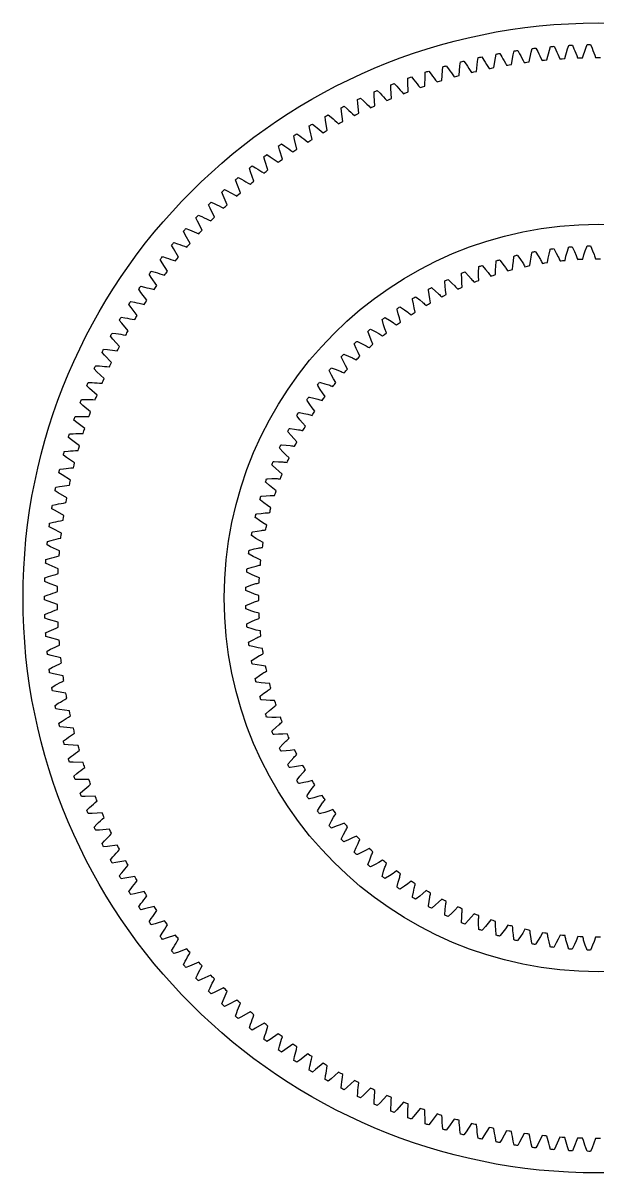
# Model space of a CAD drawing. Header units: inches. Extents: x 2 to 202, y 2 to 202.
# Drawn here: x 2 to 102, y 1.6 to 201.6 of the extents above; entities that cross this region are included whole.
import ezdxf

# ---------------------------------------------------------------- set-up
doc = ezdxf.new("R2010")
doc.units = ezdxf.units.IN
doc.header["$MEASUREMENT"] = 0

msp = doc.modelspace()

# ---------------------------------------------------------------- linework, layer by layer
for points in [[(102.48, 7.56, 0.001149), (102.05, 7.56), (101.62, 7.56), (101.02, 5.94), (100.77, 5.32), (100.77, 5.32, 0.001625), (100.14, 5.33), (99.91, 5.96, 0.001149), (99.37, 7.6, 0.001149), (98.94, 7.61), (98.51, 7.62), (97.86, 6.02), (97.59, 5.41), (97.59, 5.41, 0.001625), (96.96, 5.44), (96.75, 6.08, 0.001149), (96.27, 7.74, 0.001149), (95.84, 7.76), (95.4, 7.79), (94.71, 6.21), (94.41, 5.61), (94.41, 5.61, 0.001625), (93.79, 5.66), (93.6, 6.31, 0.001149), (93.17, 7.98, 0.001149), (92.74, 8.02), (92.31, 8.06), (91.56, 6.51), (91.24, 5.92), (91.24, 5.92, 0.001625), (90.62, 5.99), (90.45, 6.64, 0.001149), (90.08, 8.32, 0.001149), (89.65, 8.38), (89.22, 8.44), (88.42, 6.91), (88.09, 6.33), (88.09, 6.33, 0.001625), (87.47, 6.42), (87.32, 7.07, 0.001149), (87, 8.77, 0.001149), (86.58, 8.84), (86.15, 8.91), (85.3, 7.41), (84.95, 6.84), (84.95, 6.84, 0.001625), (84.33, 6.95), (84.21, 7.61, 0.001149), (83.94, 9.32, 0.001149), (83.52, 9.4), (83.1, 9.49), (82.19, 8.02), (81.82, 7.46), (81.82, 7.46, 0.001625), (81.21, 7.59), (81.11, 8.25, 0.001149), (80.9, 9.97, 0.001149), (80.48, 10.06), (80.06, 10.16), (79.11, 8.72), (78.72, 8.18), (78.72, 8.18, 0.001625), (78.12, 8.33), (78.04, 9, 0.001149), (77.89, 10.72, 0.001149), (77.47, 10.83), (77.05, 10.94), (76.06, 9.53), (75.65, 9), (75.65, 9, 0.001625), (75.05, 9.17), (74.99, 9.84, 0.001149), (74.9, 11.56, 0.001149), (74.48, 11.69), (74.07, 11.82), (73.03, 10.44), (72.6, 9.92), (72.6, 9.92, 0.001625), (72.01, 10.12), (71.97, 10.79, 0.001149), (71.94, 12.51, 0.001149), (71.53, 12.65), (71.12, 12.79), (70.03, 11.45), (69.59, 10.95), (69.59, 10.95, 0.001625), (69, 11.16), (68.99, 11.83, 0.001149), (69.01, 13.56, 0.001149), (68.6, 13.71), (68.2, 13.86), (67.07, 12.56), (66.61, 12.07), (66.61, 12.07, 0.001625), (66.03, 12.3), (66.04, 12.97, 0.001149), (66.12, 14.7, 0.001149), (65.72, 14.86), (65.32, 15.03), (64.15, 13.76), (63.67, 13.29), (63.67, 13.29, 0.001625), (63.1, 13.54), (63.13, 14.21, 0.001149), (63.26, 15.93, 0.001149), (62.87, 16.11), (62.48, 16.29), (61.26, 15.07), (60.77, 14.61), (60.77, 14.61, 0.001625), (60.21, 14.88), (60.26, 15.55, 0.001149), (60.45, 17.26, 0.001149), (60.07, 17.45), (59.68, 17.65), (58.43, 16.46), (57.92, 16.02), (57.92, 16.02, 0.001625), (57.37, 16.31), (57.44, 16.97, 0.001149), (57.69, 18.68, 0.001149), (57.31, 18.89), (56.93, 19.09), (55.64, 17.95), (55.12, 17.52), (55.12, 17.52, 0.001625), (54.57, 17.83), (54.67, 18.5, 0.001149), (54.97, 20.19, 0.001149), (54.6, 20.41), (54.23, 20.63), (52.9, 19.53), (52.37, 19.12), (52.37, 19.12, 0.001625), (51.83, 19.45), (51.95, 20.11, 0.001149), (52.31, 21.8, 0.001149), (51.94, 22.02), (51.58, 22.26), (50.21, 21.2), (49.67, 20.81), (49.67, 20.81, 0.001625), (49.14, 21.15), (49.28, 21.81, 0.001149), (49.7, 23.48, 0.001149), (49.34, 23.72), (48.98, 23.97), (47.58, 22.96), (47.03, 22.59), (47.03, 22.59, 0.001625), (46.51, 22.94), (46.67, 23.6, 0.001149), (47.15, 25.26, 0.001149), (46.8, 25.51), (46.45, 25.76), (45.01, 24.8), (44.44, 24.45), (44.44, 24.45, 0.001625), (43.94, 24.82), (44.13, 25.47, 0.001149), (44.65, 27.11, 0.001149), (44.31, 27.38), (43.97, 27.64), (42.51, 26.73), (41.93, 26.39), (41.93, 26.39, 0.001625), (41.44, 26.79), (41.64, 27.43, 0.001149), (42.22, 29.05, 0.001149), (41.89, 29.33), (41.56, 29.6), (40.07, 28.74), (39.47, 28.42), (39.47, 28.42, 0.001625), (39, 28.83), (39.22, 29.46, 0.001149), (39.86, 31.07, 0.001149), (39.54, 31.36), (39.21, 31.64), (37.69, 30.83), (37.09, 30.53), (37.09, 30.53, 0.001625), (36.63, 30.96), (36.87, 31.58, 0.001149), (37.56, 33.16, 0.001149), (37.25, 33.46), (36.94, 33.76), (35.39, 32.99), (34.78, 32.72), (34.78, 32.72, 0.001625), (34.33, 33.16), (34.6, 33.77, 0.001149), (35.34, 35.33, 0.001149), (35.03, 35.64), (34.73, 35.95), (33.16, 35.24), (32.54, 34.98), (32.54, 34.98, 0.001625), (32.11, 35.43), (32.39, 36.04, 0.001149), (33.18, 37.58, 0.001149), (32.89, 37.89), (32.6, 38.21), (31, 37.55), (30.38, 37.32), (30.38, 37.32, 0.001625), (29.96, 37.78), (30.26, 38.38, 0.001149), (31.11, 39.89, 0.001149), (30.82, 40.21), (30.54, 40.54), (28.93, 39.93), (28.29, 39.72), (28.29, 39.72, 0.001625), (27.89, 40.2), (28.22, 40.79, 0.001149), (29.11, 42.27, 0.001149), (28.83, 42.6), (28.56, 42.94), (26.93, 42.39), (26.29, 42.19), (26.29, 42.19, 0.001625), (25.9, 42.69), (26.25, 43.26, 0.001149), (27.18, 44.71, 0.001149), (26.92, 45.06), (26.67, 45.4), (25.01, 44.9), (24.36, 44.73), (24.36, 44.73, 0.001625), (24, 45.24), (24.36, 45.8, 0.001149), (25.35, 47.22, 0.001149), (25.1, 47.57), (24.85, 47.92), (23.18, 47.48), (22.53, 47.33), (22.53, 47.33, 0.001625), (22.18, 47.85), (22.56, 48.4, 0.001149), (23.59, 49.78, 0.001149), (23.35, 50.14), (23.12, 50.51), (21.44, 50.12), (20.78, 49.99), (20.78, 49.99, 0.001625), (20.45, 50.52), (20.85, 51.06, 0.001149), (21.92, 52.41, 0.001149), (21.7, 52.77), (21.47, 53.14), (19.78, 52.81), (19.12, 52.7), (19.12, 52.7, 0.001625), (18.8, 53.24), (19.22, 53.77, 0.001149), (20.34, 55.08, 0.001149), (20.13, 55.46), (19.92, 55.83), (18.21, 55.56), (17.55, 55.47), (17.55, 55.47, 0.001625), (17.25, 56.02), (17.69, 56.53, 0.001149), (18.85, 57.81, 0.001149), (18.65, 58.19), (18.45, 58.57), (16.74, 58.35), (16.07, 58.29), (16.07, 58.29, 0.001625), (15.79, 58.85), (16.24, 59.35, 0.001149), (17.45, 60.58, 0.001149), (17.26, 60.97), (17.08, 61.36), (15.36, 61.2), (14.69, 61.16), (14.69, 61.16, 0.001625), (14.43, 61.73), (14.89, 62.21, 0.001149), (16.14, 63.4, 0.001149), (15.97, 63.8), (15.79, 64.19), (14.07, 64.09), (13.4, 64.07), (13.4, 64.07, 0.001625), (13.16, 64.65), (13.64, 65.11, 0.001149), (14.93, 66.26, 0.001149), (14.76, 66.66), (14.6, 67.07), (12.88, 67.02), (12.21, 67.02), (12.21, 67.02, 0.001625), (11.99, 67.6), (12.48, 68.05, 0.001149), (13.81, 69.16, 0.001149), (13.66, 69.57), (13.51, 69.98), (11.79, 69.98), (11.12, 70.01), (11.12, 70.01, 0.001625), (10.91, 70.6), (11.43, 71.03, 0.001149), (12.78, 72.1, 0.001149), (12.65, 72.51), (12.52, 72.92), (10.79, 72.98), (10.12, 73.03), (10.12, 73.03, 0.001625), (9.94, 73.63), (10.47, 74.05, 0.001149), (11.86, 75.07, 0.001149), (11.74, 75.48), (11.62, 75.9), (9.9, 76.02), (9.23, 76.09), (9.23, 76.09, 0.001625), (9.07, 76.69), (9.61, 77.09, 0.001149), (11.03, 78.06, 0.001149), (10.92, 78.48), (10.82, 78.9), (9.1, 79.08), (8.44, 79.17), (8.44, 79.17, 0.001625), (8.29, 79.78), (8.85, 80.16, 0.001149), (10.3, 81.09, 0.001149), (10.21, 81.51), (10.12, 81.93), (8.41, 82.16), (7.75, 82.28), (7.75, 82.28, 0.001625), (7.63, 82.89), (8.19, 83.25, 0.001149), (9.68, 84.13, 0.001149), (9.6, 84.55), (9.52, 84.98), (7.82, 85.27), (7.16, 85.41), (7.16, 85.41, 0.001625), (7.06, 86.02), (7.64, 86.37, 0.001149), (9.15, 87.19, 0.001149), (9.09, 87.62), (9.02, 88.05), (7.33, 88.39), (6.68, 88.55), (6.68, 88.55, 0.001625), (6.6, 89.17), (7.19, 89.5, 0.001149), (8.73, 90.27, 0.001149), (8.68, 90.7), (8.63, 91.13), (6.95, 91.53), (6.3, 91.71), (6.3, 91.71, 0.001625), (6.24, 92.34), (6.84, 92.64, 0.001149), (8.41, 93.36, 0.001149), (8.37, 93.79), (8.33, 94.23), (6.67, 94.68), (6.03, 94.88), (6.03, 94.88, 0.001625), (5.99, 95.51), (6.6, 95.79, 0.001149), (8.19, 96.47, 0.001149), (8.16, 96.9), (8.14, 97.33), (6.5, 97.84), (5.86, 98.06), (5.86, 98.06, 0.001625), (5.84, 98.69), (6.46, 98.95, 0.001149), (8.07, 99.57, 0.001149), (8.06, 100), (8.05, 100.44), (6.42, 101), (5.8, 101.24), (5.8, 101.24, 0.001625), (5.8, 101.87), (6.42, 102.11, 0.001149), (8.05, 102.68, 0.001149), (8.06, 103.11), (8.07, 103.54), (6.46, 104.16), (5.84, 104.43), (5.84, 104.43, 0.001625), (5.86, 105.05), (6.5, 105.27, 0.001149), (8.14, 105.79, 0.001149), (8.16, 106.22), (8.19, 106.65), (6.6, 107.32), (5.99, 107.61), (5.99, 107.61, 0.001625), (6.03, 108.23), (6.67, 108.43, 0.001149), (8.33, 108.89, 0.001149), (8.37, 109.32), (8.41, 109.75), (6.84, 110.48), (6.24, 110.78), (6.24, 110.78, 0.001625), (6.3, 111.4), (6.95, 111.58, 0.001149), (8.63, 111.98, 0.001149), (8.68, 112.41), (8.73, 112.84), (7.19, 113.62), (6.6, 113.94), (6.6, 113.94, 0.001625), (6.68, 114.56), (7.33, 114.72, 0.001149), (9.02, 115.07, 0.001149), (9.09, 115.49), (9.15, 115.92), (7.64, 116.75), (7.06, 117.09), (7.06, 117.09, 0.001625), (7.16, 117.71), (7.82, 117.84, 0.001149), (9.52, 118.14, 0.001149), (9.6, 118.56), (9.68, 118.98), (8.19, 119.86), (7.63, 120.22), (7.63, 120.22, 0.001625), (7.75, 120.84), (8.41, 120.95, 0.001149), (10.12, 121.19, 0.001149), (10.21, 121.61), (10.3, 122.03), (8.85, 122.95), (8.29, 123.33), (8.29, 123.33, 0.001625), (8.44, 123.94), (9.1, 124.04, 0.001149), (10.82, 124.21, 0.001149), (10.92, 124.63), (11.03, 125.05), (9.61, 126.02), (9.07, 126.42), (9.07, 126.42, 0.001625), (9.23, 127.03), (9.9, 127.1, 0.001149), (11.62, 127.22, 0.001149), (11.74, 127.63), (11.86, 128.05), (10.47, 129.07), (9.94, 129.48), (9.94, 129.48, 0.001625), (10.12, 130.08), (10.79, 130.13, 0.001149), (12.52, 130.19, 0.001149), (12.65, 130.61), (12.78, 131.02), (11.43, 132.08), (10.91, 132.51), (10.91, 132.51, 0.001625), (11.12, 133.11), (11.79, 133.13, 0.001149), (13.51, 133.14, 0.001149), (13.66, 133.55), (13.81, 133.95), (12.48, 135.06), (11.99, 135.51), (11.99, 135.51, 0.001625), (12.21, 136.09), (12.88, 136.1, 0.001149), (14.6, 136.05, 0.001149), (14.76, 136.45), (14.93, 136.85), (13.64, 138), (13.16, 138.47), (13.16, 138.47, 0.001625), (13.4, 139.05), (14.07, 139.03, 0.001149), (15.79, 138.92, 0.001149), (15.97, 139.32), (16.14, 139.71), (14.89, 140.91), (14.43, 141.39), (14.43, 141.39, 0.001625), (14.69, 141.96), (15.36, 141.92, 0.001149), (17.08, 141.75, 0.001149), (17.26, 142.14), (17.45, 142.53), (16.24, 143.77), (15.79, 144.26), (15.79, 144.26, 0.001625), (16.07, 144.82), (16.74, 144.76, 0.001149), (18.45, 144.54, 0.001149), (18.65, 144.92), (18.85, 145.31), (17.69, 146.58), (17.25, 147.09), (17.25, 147.09, 0.001625), (17.55, 147.64), (18.21, 147.56, 0.001149), (19.92, 147.28, 0.001149), (20.13, 147.66), (20.34, 148.03), (19.22, 149.35), (18.8, 149.87), (18.8, 149.87, 0.001625), (19.12, 150.41), (19.78, 150.3, 0.001149), (21.47, 149.97, 0.001149), (21.7, 150.34), (21.92, 150.71), (20.85, 152.06), (20.45, 152.6), (20.45, 152.6, 0.001625), (20.78, 153.13), (21.44, 153, 0.001149), (23.12, 152.61, 0.001149), (23.35, 152.97), (23.59, 153.33), (22.56, 154.71), (22.18, 155.27), (22.18, 155.27, 0.001625), (22.53, 155.79), (23.18, 155.64, 0.001149), (24.85, 155.19, 0.001149), (25.1, 155.54), (25.35, 155.9), (24.36, 157.31), (24, 157.88), (24, 157.88, 0.001625), (24.36, 158.38), (25.01, 158.21, 0.001149), (26.67, 157.71, 0.001149), (26.92, 158.06), (27.18, 158.4), (26.25, 159.85), (25.9, 160.43), (25.9, 160.43, 0.001625), (26.29, 160.92), (26.93, 160.73, 0.001149), (28.56, 160.18, 0.001149), (28.83, 160.51), (29.11, 160.85), (28.22, 162.33), (27.89, 162.91), (27.89, 162.91, 0.001625), (28.29, 163.39), (28.93, 163.18, 0.001149), (30.54, 162.57, 0.001149), (30.82, 162.9), (31.11, 163.23), (30.26, 164.73), (29.96, 165.33), (29.96, 165.33, 0.001625), (30.38, 165.8), (31, 165.56, 0.001149), (32.6, 164.9, 0.001149), (32.89, 165.22), (33.18, 165.54), (32.39, 167.07), (32.11, 167.68), (32.11, 167.68, 0.001625), (32.54, 168.13), (33.16, 167.88, 0.001149), (34.73, 167.17, 0.001149), (35.03, 167.47), (35.34, 167.78), (34.6, 169.34), (34.33, 169.96), (34.33, 169.96, 0.001625), (34.78, 170.4), (35.39, 170.12, 0.001149), (36.94, 169.35, 0.001149), (37.25, 169.65), (37.56, 169.95), (36.87, 171.53), (36.63, 172.16), (36.63, 172.16, 0.001625), (37.09, 172.58), (37.69, 172.29, 0.001149), (39.21, 171.47, 0.001149), (39.54, 171.76), (39.86, 172.05), (39.22, 173.65), (39, 174.28), (39, 174.28, 0.001625), (39.47, 174.69), (40.07, 174.38, 0.001149), (41.56, 173.51, 0.001149), (41.89, 173.79), (42.22, 174.06), (41.64, 175.69), (41.44, 176.33), (41.44, 176.33, 0.001625), (41.93, 176.72), (42.51, 176.39, 0.001149), (43.97, 175.47, 0.001149), (44.31, 175.74), (44.65, 176), (44.13, 177.64), (43.94, 178.29), (43.94, 178.29, 0.001625), (44.44, 178.67), (45.01, 178.31, 0.001149), (46.45, 177.35, 0.001149), (46.8, 177.61), (47.15, 177.86), (46.67, 179.52), (46.51, 180.17), (46.51, 180.17, 0.001625), (47.03, 180.53), (47.58, 180.16, 0.001149), (48.98, 179.15, 0.001149), (49.34, 179.39), (49.7, 179.63), (49.28, 181.31), (49.14, 181.96), (49.14, 181.96, 0.001625), (49.67, 182.31), (50.21, 181.91, 0.001149), (51.58, 180.86, 0.001149), (51.94, 181.09), (52.31, 181.32), (51.95, 183.01), (51.83, 183.67), (51.83, 183.67, 0.001625), (52.37, 183.99), (52.9, 183.58, 0.001149), (54.23, 182.48, 0.001149), (54.6, 182.7), (54.97, 182.92), (54.67, 184.62), (54.57, 185.28), (54.57, 185.28, 0.001625), (55.12, 185.59), (55.64, 185.16, 0.001149), (56.93, 184.02, 0.001149), (57.31, 184.23), (57.69, 184.43), (57.44, 186.14), (57.37, 186.81), (57.37, 186.81, 0.001625), (57.92, 187.1), (58.43, 186.65, 0.001149), (59.68, 185.47, 0.001149), (60.07, 185.66), (60.45, 185.85), (60.26, 187.57), (60.21, 188.24), (60.21, 188.24, 0.001625), (60.77, 188.51), (61.26, 188.05, 0.001149), (62.48, 186.82, 0.001149), (62.87, 187), (63.26, 187.18), (63.13, 188.9), (63.1, 189.57), (63.1, 189.57, 0.001625), (63.67, 189.83), (64.15, 189.35, 0.001149), (65.32, 188.08, 0.001149), (65.72, 188.25), (66.12, 188.42), (66.04, 190.14), (66.03, 190.81), (66.03, 190.81, 0.001625), (66.61, 191.05), (67.07, 190.56, 0.001149), (68.2, 189.25, 0.001149), (68.6, 189.41), (69.01, 189.56), (68.99, 191.29), (69, 191.96), (69, 191.96, 0.001625), (69.59, 192.17), (70.03, 191.66, 0.001149), (71.12, 190.32, 0.001149), (71.53, 190.46), (71.94, 190.6), (71.97, 192.33), (72.01, 193), (72.01, 193, 0.001625), (72.6, 193.19), (73.03, 192.67, 0.001149), (74.07, 191.3, 0.001149), (74.48, 191.42), (74.9, 191.55), (74.99, 193.27), (75.05, 193.94), (75.05, 193.94, 0.001625), (75.65, 194.12), (76.06, 193.58, 0.001149), (77.05, 192.17, 0.001149), (77.47, 192.29), (77.89, 192.4), (78.04, 194.12), (78.12, 194.78), (78.12, 194.78, 0.001625), (78.72, 194.94), (79.11, 194.39, 0.001149), (80.06, 192.95, 0.001149), (80.48, 193.05), (80.9, 193.15), (81.11, 194.86), (81.21, 195.53), (81.21, 195.53, 0.001625), (81.82, 195.66), (82.19, 195.1, 0.001149), (83.1, 193.63, 0.001149), (83.52, 193.71), (83.94, 193.8), (84.21, 195.5), (84.33, 196.16), (84.33, 196.16, 0.001625), (84.95, 196.28), (85.3, 195.7, 0.001149), (86.15, 194.2, 0.001149), (86.58, 194.28), (87, 194.35), (87.32, 196.04), (87.47, 196.7), (87.47, 196.7, 0.001625), (88.09, 196.79), (88.42, 196.21, 0.001149), (89.22, 194.68, 0.001149), (89.65, 194.74), (90.08, 194.79), (90.45, 196.48), (90.62, 197.13), (90.62, 197.13, 0.001625), (91.24, 197.2), (91.56, 196.61, 0.001149), (92.31, 195.05, 0.001149), (92.74, 195.1), (93.17, 195.14), (93.6, 196.81), (93.79, 197.45), (93.79, 197.45, 0.001625), (94.41, 197.5), (94.71, 196.9, 0.001149), (95.4, 195.32, 0.001149), (95.84, 195.35), (96.27, 195.38), (96.75, 197.04), (96.96, 197.67), (96.96, 197.67, 0.001625), (97.59, 197.7), (97.86, 197.09, 0.001149), (98.51, 195.49, 0.001149), (98.94, 195.51), (99.37, 195.52), (99.91, 197.16), (100.14, 197.79), (100.14, 197.79, 0.001625), (100.77, 197.8), (101.02, 197.18, 0.001149), (101.62, 195.56, 0.001149), (102.05, 195.56), (102.48, 195.56)], [(102.49, 42.56, 0.001858), (102.05, 42.56), (101.61, 42.56), (101.37, 41.84), (101.11, 41.17), (100.8, 40.44), (100.75, 40.32), (100.75, 40.32, 0.002475), (100.14, 40.34), (100.09, 40.46), (99.83, 41.2), (99.6, 41.89, 0.001858), (99.4, 42.62, 0.001858), (98.96, 42.64), (98.52, 42.66), (98.24, 41.96), (97.95, 41.3), (97.61, 40.59), (97.54, 40.47), (97.54, 40.47, 0.002475), (96.94, 40.52), (96.9, 40.65), (96.67, 41.4), (96.48, 42.1, 0.001858), (96.32, 42.84, 0.001858), (95.88, 42.88), (95.45, 42.93), (95.13, 42.24), (94.8, 41.6), (94.42, 40.91), (94.35, 40.79), (94.35, 40.79, 0.002475), (93.75, 40.87), (93.72, 41), (93.53, 41.77), (93.38, 42.47, 0.001858), (93.25, 43.22, 0.001858), (92.82, 43.28), (92.39, 43.35), (92.03, 42.69), (91.67, 42.06), (91.26, 41.39), (91.18, 41.28), (91.18, 41.28, 0.002475), (90.59, 41.39), (90.56, 41.52), (90.41, 42.29), (90.3, 43.01, 0.001858), (90.21, 43.76, 0.001858), (89.78, 43.85), (89.35, 43.94), (88.97, 43.29), (88.57, 42.68), (88.12, 42.04), (88.04, 41.93), (88.04, 41.93, 0.002475), (87.46, 42.07), (87.43, 42.2), (87.33, 42.98), (87.25, 43.7, 0.001858), (87.2, 44.46, 0.001858), (86.78, 44.57), (86.35, 44.68), (85.94, 44.05), (85.51, 43.47), (85.03, 42.85), (84.94, 42.74), (84.94, 42.74, 0.002475), (84.36, 42.92), (84.35, 43.05), (84.28, 43.84), (84.24, 44.56, 0.001858), (84.23, 45.31, 0.001858), (83.82, 45.45), (83.4, 45.58), (82.95, 44.98), (82.49, 44.42), (81.98, 43.82), (81.89, 43.72), (81.89, 43.72, 0.002475), (81.32, 43.92), (81.31, 44.05), (81.28, 44.84), (81.28, 45.57, 0.001858), (81.31, 46.32, 0.001858), (80.9, 46.48), (80.5, 46.63), (80.01, 46.05), (79.53, 45.52), (78.98, 44.95), (78.89, 44.85), (78.89, 44.85, 0.002475), (78.33, 45.09), (78.33, 45.22), (78.34, 46.01), (78.38, 46.73, 0.001858), (78.45, 47.48, 0.001858), (78.05, 47.66), (77.65, 47.84), (77.14, 47.28), (76.63, 46.77), (76.05, 46.23), (75.95, 46.14), (75.95, 46.14, 0.002475), (75.41, 46.41), (75.41, 46.54), (75.47, 47.33), (75.55, 48.04, 0.001858), (75.65, 48.79, 0.001858), (75.26, 48.99), (74.87, 49.19), (74.33, 48.66), (73.8, 48.18), (73.19, 47.67), (73.09, 47.59), (73.09, 47.59, 0.002475), (72.56, 47.88), (72.57, 48.01), (72.67, 48.79), (72.78, 49.5, 0.001858), (72.93, 50.24, 0.001858), (72.55, 50.46), (72.17, 50.68), (71.6, 50.18), (71.04, 49.73), (70.41, 49.25), (70.3, 49.18), (70.3, 49.18, 0.002475), (69.79, 49.49), (69.81, 49.62), (69.95, 50.4), (70.1, 51.11, 0.001858), (70.28, 51.84, 0.001858), (69.91, 52.08), (69.55, 52.32), (68.95, 51.85), (68.37, 51.42), (67.72, 50.98), (67.61, 50.91), (67.61, 50.91, 0.002475), (67.11, 51.25), (67.13, 51.38), (67.31, 52.15), (67.5, 52.85, 0.001858), (67.72, 53.57, 0.001858), (67.37, 53.83), (67.02, 54.08), (66.4, 53.65), (65.79, 53.25), (65.12, 52.85), (65, 52.78), (65, 52.78, 0.002475), (64.52, 53.15), (64.56, 53.28), (64.77, 54.04), (65, 54.72, 0.001858), (65.26, 55.43, 0.001858), (64.92, 55.71), (64.58, 55.98), (63.94, 55.58), (63.32, 55.22), (62.62, 54.85), (62.5, 54.79), (62.5, 54.79, 0.002475), (62.04, 55.18), (62.08, 55.31), (62.34, 56.05), (62.6, 56.73, 0.001858), (62.9, 57.42, 0.001858), (62.57, 57.71), (62.24, 58.01), (61.59, 57.64), (60.94, 57.31), (60.23, 56.97), (60.11, 56.92), (60.11, 56.92, 0.002475), (59.67, 57.34), (59.71, 57.46), (60.01, 58.19), (60.31, 58.85, 0.001858), (60.64, 59.53, 0.001858), (60.33, 59.84), (60.02, 60.15), (59.34, 59.82), (58.68, 59.52), (57.95, 59.22), (57.83, 59.18), (57.83, 59.18, 0.002475), (57.41, 59.62), (57.46, 59.74), (57.8, 60.45), (58.13, 61.09, 0.001858), (58.5, 61.75, 0.001858), (58.2, 62.08), (57.91, 62.41), (57.22, 62.11), (56.54, 61.85), (55.8, 61.59), (55.67, 61.55), (55.67, 61.55, 0.002475), (55.28, 62.01), (55.34, 62.13), (55.71, 62.82), (56.07, 63.45, 0.001858), (56.47, 64.09, 0.001858), (56.2, 64.43), (55.92, 64.77), (55.21, 64.51), (54.53, 64.28), (53.77, 64.06), (53.64, 64.03), (53.64, 64.03, 0.002475), (53.27, 64.51), (53.34, 64.63), (53.75, 65.3), (54.14, 65.91, 0.001858), (54.58, 66.52, 0.001858), (54.32, 66.88), (54.06, 67.23), (53.34, 67.01), (52.64, 66.82), (51.87, 66.64), (51.74, 66.62), (51.74, 66.62, 0.002475), (51.4, 67.12), (51.47, 67.23), (51.91, 67.88), (52.34, 68.46, 0.001858), (52.81, 69.06, 0.001858), (52.57, 69.42), (52.33, 69.79), (51.6, 69.61), (50.89, 69.46), (50.11, 69.32), (49.98, 69.3), (49.98, 69.3, 0.002475), (49.67, 69.81), (49.74, 69.92), (50.22, 70.55), (50.68, 71.11, 0.001858), (51.17, 71.68, 0.001858), (50.95, 72.06), (50.73, 72.44), (49.99, 72.29), (49.28, 72.18), (48.5, 72.08), (48.37, 72.07), (48.37, 72.07, 0.002475), (48.08, 72.6), (48.16, 72.7), (48.67, 73.31), (49.15, 73.84, 0.001858), (49.68, 74.38, 0.001858), (49.48, 74.77), (49.28, 75.16), (48.53, 75.05), (47.82, 74.98), (47.03, 74.92), (46.9, 74.92), (46.9, 74.92, 0.002475), (46.64, 75.46), (46.72, 75.56), (47.26, 76.14), (47.77, 76.65, 0.001858), (48.33, 77.16, 0.001858), (48.15, 77.56), (47.97, 77.96), (47.22, 77.89), (46.5, 77.85), (45.71, 77.84), (45.58, 77.84), (45.58, 77.84, 0.002475), (45.35, 78.4), (45.44, 78.49), (46.01, 79.04), (46.54, 79.52, 0.001858), (47.13, 80.01, 0.001858), (46.97, 80.41), (46.81, 80.82), (46.06, 80.79), (45.33, 80.79), (44.55, 80.82), (44.41, 80.83), (44.41, 80.83, 0.002475), (44.21, 81.4), (44.31, 81.49), (44.91, 82), (45.47, 82.46, 0.001858), (46.07, 82.91, 0.001858), (45.94, 83.33), (45.8, 83.74), (45.05, 83.75), (44.33, 83.79), (43.54, 83.86), (43.41, 83.87), (43.41, 83.87, 0.002475), (43.24, 84.45), (43.34, 84.54), (43.96, 85.02), (44.55, 85.44, 0.001858), (45.17, 85.86, 0.001858), (45.06, 86.29), (44.95, 86.71), (44.19, 86.76), (43.48, 86.83), (42.69, 86.94), (42.56, 86.96), (42.56, 86.96, 0.002475), (42.42, 87.55), (42.53, 87.63), (43.18, 88.08), (43.78, 88.48, 0.001858), (44.43, 88.86, 0.001858), (44.34, 89.29), (44.25, 89.72), (43.5, 89.81), (42.78, 89.92), (42.01, 90.07), (41.88, 90.1), (41.88, 90.1, 0.002475), (41.77, 90.69), (41.88, 90.77), (42.55, 91.18), (43.18, 91.54, 0.001858), (43.84, 91.9, 0.001858), (43.77, 92.33), (43.71, 92.76), (42.96, 92.89), (42.26, 93.04), (41.49, 93.23), (41.36, 93.26), (41.36, 93.26, 0.002475), (41.28, 93.86), (41.4, 93.93), (42.09, 94.31), (42.73, 94.64, 0.001858), (43.42, 94.95, 0.001858), (43.37, 95.39), (43.33, 95.83), (42.59, 95.99), (41.89, 96.18), (41.14, 96.41), (41.01, 96.45), (41.01, 96.45, 0.002475), (40.96, 97.05), (41.08, 97.11), (41.79, 97.46), (42.45, 97.75, 0.001858), (43.15, 98.03, 0.001858), (43.13, 98.47), (43.11, 98.91), (42.38, 99.11), (41.69, 99.33), (40.95, 99.6), (40.83, 99.65), (40.83, 99.65, 0.002475), (40.81, 100.26), (40.93, 100.31), (41.66, 100.62), (42.33, 100.88, 0.001858), (43.05, 101.12, 0.001858), (43.05, 101.56), (43.05, 102), (42.33, 102.24), (41.66, 102.5), (40.93, 102.8), (40.81, 102.86), (40.81, 102.86, 0.002475), (40.83, 103.46), (40.95, 103.51), (41.69, 103.78), (42.38, 104, 0.001858), (43.11, 104.21, 0.001858), (43.13, 104.65), (43.15, 105.08), (42.45, 105.36), (41.79, 105.66), (41.08, 106), (40.96, 106.06), (40.96, 106.06, 0.002475), (41.01, 106.67), (41.14, 106.71), (41.89, 106.94), (42.59, 107.12, 0.001858), (43.33, 107.29, 0.001858), (43.37, 107.72), (43.42, 108.16), (42.73, 108.48), (42.09, 108.8), (41.4, 109.19), (41.28, 109.25), (41.28, 109.25, 0.002475), (41.36, 109.85), (41.49, 109.89), (42.26, 110.08), (42.96, 110.23, 0.001858), (43.71, 110.35, 0.001858), (43.77, 110.79), (43.84, 111.22), (43.18, 111.57), (42.55, 111.93), (41.88, 112.35), (41.77, 112.42), (41.77, 112.42, 0.002475), (41.88, 113.02), (42.01, 113.04), (42.78, 113.19), (43.5, 113.31, 0.001858), (44.25, 113.4, 0.001858), (44.34, 113.82), (44.43, 114.25), (43.78, 114.64), (43.18, 115.03), (42.53, 115.48), (42.42, 115.56), (42.42, 115.56, 0.002475), (42.56, 116.15), (42.69, 116.17), (43.48, 116.28), (44.19, 116.35, 0.001858), (44.95, 116.4, 0.001858), (45.06, 116.83), (45.17, 117.25), (44.55, 117.67), (43.96, 118.09), (43.34, 118.58), (43.24, 118.66), (43.24, 118.66, 0.002475), (43.41, 119.24), (43.54, 119.26), (44.33, 119.33), (45.05, 119.36, 0.001858), (45.8, 119.37, 0.001858), (45.94, 119.79), (46.07, 120.21), (45.47, 120.66), (44.91, 121.11), (44.31, 121.63), (44.21, 121.72), (44.21, 121.72, 0.002475), (44.41, 122.29), (44.55, 122.3), (45.33, 122.32), (46.06, 122.32, 0.001858), (46.81, 122.29, 0.001858), (46.97, 122.7), (47.13, 123.11), (46.54, 123.59), (46.01, 124.07), (45.44, 124.62), (45.35, 124.72), (45.35, 124.72, 0.002475), (45.58, 125.28), (45.71, 125.28), (46.5, 125.26), (47.22, 125.22, 0.001858), (47.97, 125.15, 0.001858), (48.15, 125.55), (48.33, 125.95), (47.77, 126.47), (47.26, 126.98), (46.72, 127.55), (46.64, 127.65), (46.64, 127.65, 0.002475), (46.9, 128.2), (47.03, 128.19), (47.82, 128.14), (48.53, 128.06, 0.001858), (49.28, 127.95, 0.001858), (49.48, 128.34), (49.68, 128.73), (49.15, 129.27), (48.67, 129.81), (48.16, 130.41), (48.08, 130.52), (48.08, 130.52, 0.002475), (48.37, 131.05), (48.5, 131.04), (49.28, 130.94), (49.99, 130.82, 0.001858), (50.73, 130.68, 0.001858), (50.95, 131.06), (51.17, 131.44), (50.68, 132), (50.22, 132.56), (49.74, 133.19), (49.67, 133.3), (49.67, 133.3, 0.002475), (49.98, 133.82), (50.11, 133.8), (50.89, 133.66), (51.6, 133.51, 0.001858), (52.33, 133.32, 0.001858), (52.57, 133.69), (52.81, 134.06), (52.34, 134.65), (51.91, 135.23), (51.47, 135.89), (51.4, 136), (51.4, 136, 0.002475), (51.74, 136.5), (51.87, 136.47), (52.64, 136.29), (53.34, 136.11, 0.001858), (54.06, 135.88, 0.001858), (54.32, 136.24), (54.58, 136.59), (54.14, 137.21), (53.75, 137.81), (53.34, 138.49), (53.27, 138.6), (53.27, 138.6, 0.002475), (53.64, 139.08), (53.77, 139.05), (54.53, 138.83), (55.21, 138.61, 0.001858), (55.92, 138.35, 0.001858), (56.2, 138.69), (56.47, 139.03), (56.07, 139.67), (55.71, 140.29), (55.34, 140.99), (55.28, 141.11), (55.28, 141.11, 0.002475), (55.67, 141.57), (55.8, 141.53), (56.54, 141.27), (57.22, 141.01, 0.001858), (57.91, 140.71, 0.001858), (58.2, 141.04), (58.5, 141.36), (58.13, 142.02), (57.8, 142.66), (57.46, 143.38), (57.41, 143.5), (57.41, 143.5, 0.002475), (57.83, 143.94), (57.95, 143.89), (58.68, 143.59), (59.34, 143.3, 0.001858), (60.02, 142.97, 0.001858), (60.33, 143.28), (60.64, 143.59), (60.31, 144.26), (60.01, 144.92), (59.71, 145.65), (59.67, 145.78), (59.67, 145.78, 0.002475), (60.11, 146.19), (60.23, 146.14), (60.94, 145.81), (61.59, 145.48, 0.001858), (62.24, 145.11, 0.001858), (62.57, 145.4), (62.9, 145.7), (62.6, 146.39), (62.34, 147.06), (62.08, 147.81), (62.04, 147.93), (62.04, 147.93, 0.002475), (62.5, 148.33), (62.62, 148.27), (63.32, 147.9), (63.94, 147.54, 0.001858), (64.58, 147.13, 0.001858), (64.92, 147.41), (65.26, 147.68), (65, 148.39), (64.77, 149.08), (64.56, 149.84), (64.52, 149.97), (64.52, 149.97, 0.002475), (65, 150.33), (65.12, 150.27), (65.79, 149.86), (66.4, 149.47, 0.001858), (67.02, 149.03, 0.001858), (67.37, 149.29), (67.72, 149.55), (67.5, 150.27), (67.31, 150.96), (67.13, 151.73), (67.11, 151.86), (67.11, 151.86, 0.002475), (67.61, 152.21), (67.72, 152.13), (68.37, 151.69), (68.95, 151.27, 0.001858), (69.55, 150.8, 0.001858), (69.91, 151.04), (70.28, 151.28), (70.1, 152.01), (69.95, 152.71), (69.81, 153.49), (69.79, 153.62), (69.79, 153.62, 0.002475), (70.3, 153.94), (70.41, 153.86), (71.04, 153.39), (71.6, 152.93, 0.001858), (72.17, 152.43, 0.001858), (72.55, 152.65), (72.93, 152.87), (72.78, 153.61), (72.67, 154.32), (72.57, 155.11), (72.56, 155.24), (72.56, 155.24, 0.002475), (73.09, 155.53), (73.19, 155.45), (73.8, 154.94), (74.33, 154.45, 0.001858), (74.87, 153.93, 0.001858), (75.26, 154.13), (75.65, 154.32), (75.55, 155.07), (75.47, 155.79), (75.41, 156.58), (75.41, 156.71), (75.41, 156.71, 0.002475), (75.95, 156.97), (76.05, 156.88), (76.63, 156.34), (77.14, 155.83, 0.001858), (77.65, 155.28, 0.001858), (78.05, 155.46), (78.45, 155.63), (78.38, 156.39), (78.34, 157.11), (78.33, 157.9), (78.33, 158.03), (78.33, 158.03, 0.002475), (78.89, 158.26), (78.98, 158.17), (79.53, 157.6), (80.01, 157.06, 0.001858), (80.5, 156.48, 0.001858), (80.9, 156.64), (81.31, 156.79), (81.28, 157.55), (81.28, 158.27), (81.31, 159.06), (81.32, 159.19), (81.32, 159.19, 0.002475), (81.89, 159.39), (81.98, 159.3), (82.49, 158.7), (82.95, 158.14, 0.001858), (83.4, 157.53, 0.001858), (83.82, 157.67), (84.23, 157.8), (84.24, 158.56), (84.28, 159.28), (84.35, 160.07), (84.36, 160.2), (84.36, 160.2, 0.002475), (84.94, 160.37), (85.03, 160.27), (85.51, 159.64), (85.94, 159.06, 0.001858), (86.35, 158.43, 0.001858), (86.78, 158.55), (87.2, 158.66), (87.25, 159.41), (87.33, 160.13), (87.43, 160.91), (87.46, 161.04), (87.46, 161.04, 0.002475), (88.04, 161.19), (88.12, 161.08), (88.57, 160.43), (88.97, 159.82, 0.001858), (89.35, 159.18, 0.001858), (89.78, 159.27), (90.21, 159.36), (90.3, 160.11), (90.41, 160.82), (90.56, 161.6), (90.59, 161.73), (90.59, 161.73, 0.002475), (91.18, 161.84), (91.26, 161.73), (91.67, 161.05), (92.03, 160.43, 0.001858), (92.39, 159.76, 0.001858), (92.82, 159.83), (93.25, 159.9), (93.38, 160.64), (93.53, 161.35), (93.72, 162.12), (93.75, 162.24), (93.75, 162.24, 0.002475), (94.35, 162.32), (94.42, 162.21), (94.8, 161.52), (95.13, 160.87, 0.001858), (95.45, 160.19, 0.001858), (95.88, 160.23), (96.32, 160.28), (96.48, 161.02), (96.67, 161.71), (96.9, 162.47), (96.94, 162.59), (96.94, 162.59, 0.002475), (97.54, 162.64), (97.61, 162.52), (97.95, 161.81), (98.24, 161.15, 0.001858), (98.52, 160.45, 0.001858), (98.96, 160.48), (99.4, 160.5), (99.6, 161.23), (99.83, 161.91), (100.09, 162.65), (100.14, 162.78), (100.14, 162.78, 0.002475), (100.75, 162.79), (100.8, 162.67), (101.11, 161.95), (101.37, 161.27, 0.001858), (101.61, 160.56, 0.001858), (102.05, 160.56), (102.49, 160.56)]]:
    msp.add_lwpolyline(points, format="xyb")
for radius in [100, 65]:
    msp.add_circle((102.05, 101.56), radius)

doc.saveas('drawing.dxf')
